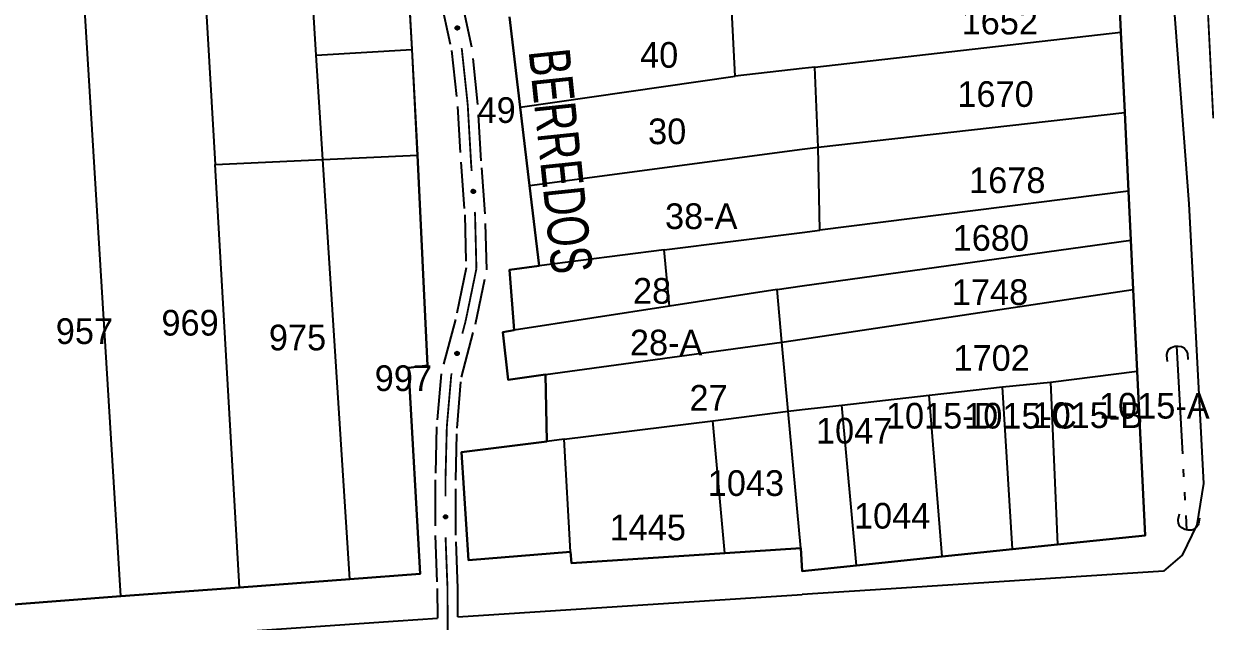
# Model space of a CAD drawing. Extents: x 201225 to 202591, y 4854937 to 4856079.
# Drawn here: x 202242.7 to 202358.3, y 4855594.3 to 4855652.4 of the extents above; entities that cross this region are included whole.
import ezdxf
from ezdxf.enums import TextEntityAlignment as Align

# ---------------------------------------------------------------- set-up
doc = ezdxf.new("R2010")
doc.units = 0
doc.header["$LTSCALE"] = 1.5
doc.header["$MEASUREMENT"] = 0
doc.linetypes.add('TRACO_05', pattern=[11, 7, -1, 0.5, -1, 0.5, -1])
doc.linetypes.add('TRACO_25', pattern=[8, 3, -1, 1, -1, 1, -1])
for name, color, linetype in [('CD_MALHA_LOTES', 7, 'CONTINUOUS'), ('HD-VALAS-DRENOS', 170, 'CONTINUOUS'), ('RU-QUADRA', 210, 'CONTINUOUS'), ('SV-BUEIRO-VALA', 7, 'CONTINUOUS'), ('SV-EIXO-RUA-N-PAV', 6, 'CONTINUOUS'), ('SV-EIXO-RUA-PAV', 20, 'CONTINUOUS'), ('SV-RUA-NAO-PAV', 7, 'CONTINUOUS'), ('SV-RUA-PAVIM', 7, 'CONTINUOUS'), ('SV-TXT-RUA-N-PAV', 7, 'CONTINUOUS'), ('Th_NmrPort', 7, 'CONTINUOUS')]:
    doc.layers.add(name, color=color, linetype=linetype)
doc.styles.add('ARIAL', font='ARIAL.SHX')

# ---------------------------------------------------------------- blocks, each defined once
blk = doc.blocks.new('COD120', base_point=(202325.86, 4856054.02))
at = {"layer": 'SV-BUEIRO-VALA'}
blk.add_lwpolyline([(202324.86, 4856052.62), (202324.86, 4856053.203333), (202324.86, 4856053.290833), (202324.943333, 4856053.524167), (202325.11, 4856053.786667), (202325.36, 4856053.9325), (202325.693333, 4856054.02), (202326.026667, 4856054.02), (202326.36, 4856053.9325), (202326.61, 4856053.786667), (202326.776667, 4856053.524167), (202326.86, 4856053.290833), (202326.86, 4856053.203333), (202326.86, 4856052.62)], dxfattribs=at)

msp = doc.modelspace()

# ---------------------------------------------------------------- linework, layer by layer
at = {"layer": 'CD_MALHA_LOTES', "linetype": 'Continuous', "flags": 128}
for points in [[(202252.21, 4855596.71), (202248.15, 4855662.8)], [(202259.95, 4855663.24), (202261.38, 4855638.74)], [(202271.24, 4855649.4), (202270.54, 4855660.45)], [(202279.93, 4855661.19), (202280.54, 4855649.95)], [(202349.32, 4855657.46), (202349.6, 4855651.62)], [(202312.03, 4855647.35), (202311.66, 4855654.32)], [(202291.1, 4855644.33), (202290.07, 4855653.1)], [(202319.78, 4855648.23), (202349.6, 4855651.62)], [(202349.6, 4855651.62), (202349.97, 4855643.8)], [(202271.24, 4855649.4), (202280.54, 4855649.95)], [(202280.54, 4855649.95), (202281.09, 4855639.65)], [(202271.89, 4855639.22), (202271.24, 4855649.4)], [(202318.57, 4855648.09), (202312.03, 4855647.35)], [(202319.78, 4855648.23), (202318.57, 4855648.09)], [(202320.13, 4855640.42), (202319.78, 4855648.23)], [(202291.1, 4855644.33), (202312.03, 4855647.35)], [(202292.01, 4855636.69), (202291.1, 4855644.33)], [(202320.13, 4855640.42), (202349.97, 4855643.8)], [(202349.97, 4855643.8), (202350.34, 4855636.14)], [(202271.89, 4855639.22), (202281.09, 4855639.65)], [(202281.09, 4855639.65), (202282.06, 4855619.17)], [(202292.01, 4855636.69), (202318.57, 4855640.22)], [(202318.57, 4855640.22), (202320.13, 4855640.42)], [(202320.26, 4855632.34), (202320.13, 4855640.42)], [(202261.38, 4855638.74), (202271.89, 4855639.22)], [(202263.77, 4855597.58), (202261.38, 4855638.74)], [(202274.49, 4855598.39), (202271.89, 4855639.22)], [(202292.93, 4855628.89), (202292.01, 4855636.69)], [(202350.34, 4855636.14), (202320.26, 4855632.34)], [(202350.34, 4855636.14), (202350.57, 4855631.38)], [(202305.11, 4855630.43), (202318.57, 4855632.13)], [(202318.57, 4855632.13), (202320.26, 4855632.34)], [(202318.57, 4855626.92), (202350.57, 4855631.38)], [(202350.57, 4855631.38), (202350.8, 4855626.59)], [(202305.11, 4855630.43), (202292.93, 4855628.89)], [(202305.62, 4855624.96), (202305.11, 4855630.43)], [(202290.06, 4855628.5), (202292.93, 4855628.89)], [(202290.52, 4855622.63), (202290.06, 4855628.5)], [(202316.13, 4855626.58), (202305.62, 4855624.96)], [(202316.13, 4855626.58), (202318.57, 4855626.92)], [(202316.59, 4855621.45), (202316.13, 4855626.58)], [(202318.57, 4855621.75), (202350.8, 4855626.59)], [(202350.8, 4855626.59), (202351.18, 4855618.61)], [(202305.62, 4855624.96), (202290.52, 4855622.63)], [(202289.4, 4855622.43), (202290.52, 4855622.63)], [(202289.94, 4855617.79), (202289.4, 4855622.43)], [(202293.56, 4855618.29), (202316.59, 4855621.45)], [(202316.59, 4855621.45), (202318.57, 4855621.75)], [(202317.2, 4855614.73), (202316.59, 4855621.45)], [(202282.06, 4855619.17), (202280.21, 4855618.94)], [(202280.21, 4855618.94), (202281.37, 4855598.91)], [(202342.73, 4855617.54), (202351.18, 4855618.61)], [(202351.18, 4855618.61), (202351.95, 4855602.64)], [(202293.56, 4855618.29), (202289.94, 4855617.79)], [(202293.69, 4855611.77), (202293.56, 4855618.29)], [(202338.07, 4855617.11), (202342.73, 4855617.54)], [(202342.73, 4855617.54), (202343.43, 4855601.75)], [(202322.42, 4855615.33), (202330.93, 4855616.3)], [(202330.93, 4855616.3), (202338.07, 4855617.11)], [(202332.2, 4855600.58), (202330.93, 4855616.3)], [(202339.04, 4855601.3), (202338.07, 4855617.11)], [(202318.57, 4855614.89), (202322.42, 4855615.33)], [(202323.86, 4855599.71), (202322.42, 4855615.33)], [(202309.84, 4855613.8), (202317.2, 4855614.73)], [(202317.2, 4855614.73), (202318.57, 4855614.89)], [(202318.41, 4855601.39), (202317.2, 4855614.73)], [(202295.39, 4855611.99), (202309.84, 4855613.8)], [(202311.02, 4855600.92), (202309.84, 4855613.8)], [(202285.38, 4855610.73), (202293.69, 4855611.77)], [(202295.39, 4855611.99), (202293.69, 4855611.77)], [(202296, 4855601.03), (202295.39, 4855611.99)], [(202286.07, 4855600.24), (202285.38, 4855610.73)], [(202351.95, 4855602.64), (202343.43, 4855601.75)], [(202318.41, 4855601.39), (202311.02, 4855600.92)], [(202318.55, 4855599.16), (202318.41, 4855601.39)], [(202339.04, 4855601.3), (202332.2, 4855600.58)], [(202343.43, 4855601.75), (202339.04, 4855601.3)], [(202296, 4855601.03), (202286.07, 4855600.24)], [(202296.08, 4855599.95), (202296, 4855601.03)], [(202311.02, 4855600.92), (202296.08, 4855599.95)], [(202332.2, 4855600.58), (202323.86, 4855599.71)], [(202281.37, 4855598.91), (202274.49, 4855598.39)], [(202318.57, 4855599.16), (202318.55, 4855599.16)], [(202323.86, 4855599.71), (202318.57, 4855599.16)], [(202274.49, 4855598.39), (202263.77, 4855597.58)], [(202252.21, 4855596.71), (202241.71, 4855595.92)], [(202263.77, 4855597.58), (202252.21, 4855596.71)]]:
    msp.add_lwpolyline(points, dxfattribs=at)
at = {"layer": 'HD-VALAS-DRENOS', "linetype": 'TRACO_05'}
msp.add_polyline3d([(202355, 4855621.06, 4.03), (202355.99, 4855603.17, 4.12)], dxfattribs=at)
at = {"layer": 'RU-QUADRA', "linetype": 'Continuous', "flags": 128}
for points in [[(202241.71, 4855595.92), (202252.21, 4855596.71), (202263.77, 4855597.58), (202274.49, 4855598.39), (202281.37, 4855598.91), (202280.21, 4855618.94), (202282.06, 4855619.17), (202281.09, 4855639.65), (202280.58, 4855649.95), (202279.93, 4855661.19)], [(202290.07, 4855653.1), (202291.1, 4855644.33), (202292.01, 4855636.69), (202292.93, 4855628.89), (202290.06, 4855628.5), (202290.52, 4855622.63), (202289.4, 4855622.43), (202289.94, 4855617.79), (202293.56, 4855618.29), (202293.69, 4855611.77), (202285.38, 4855610.73), (202286.07, 4855600.24), (202296, 4855601.03), (202296.08, 4855599.95), (202311.02, 4855600.92), (202318.41, 4855601.39), (202318.55, 4855599.16), (202318.57, 4855599.16), (202323.86, 4855599.71), (202332.2, 4855600.58), (202339.04, 4855601.3), (202343.43, 4855601.75), (202351.95, 4855602.64), (202351.18, 4855618.61), (202350.8, 4855626.59), (202350.57, 4855631.38), (202350.34, 4855636.14), (202349.97, 4855643.8), (202349.6, 4855651.62), (202349.32, 4855657.46)]]:
    msp.add_lwpolyline(points, dxfattribs=at)
at = {"layer": 'SV-EIXO-RUA-N-PAV'}
for points in [[(202285.04, 4855652.19), (202285.08, 4855652.16), (202285.12, 4855652.13), (202285.13, 4855652.1), (202285.14, 4855652.07), (202285.15, 4855652.03), (202285.14, 4855652), (202285.13, 4855651.96), (202285.11, 4855651.92), (202285.07, 4855651.89), (202285.04, 4855651.87), (202285.01, 4855651.86), (202284.97, 4855651.85), (202284.93, 4855651.86), (202284.89, 4855651.87), (202284.85, 4855651.9), (202284.82, 4855651.93), (202284.81, 4855651.96), (202284.8, 4855651.99), (202284.79, 4855652.03), (202284.8, 4855652.06), (202284.81, 4855652.1), (202284.84, 4855652.15), (202284.87, 4855652.18), (202284.9, 4855652.19), (202284.93, 4855652.2), (202284.97, 4855652.21), (202285, 4855652.21), (202285.04, 4855652.19)], [(202286.62, 4855636.27), (202286.66, 4855636.24), (202286.69, 4855636.21), (202286.7, 4855636.17), (202286.71, 4855636.14), (202286.71, 4855636.1), (202286.7, 4855636.07), (202286.68, 4855636.03), (202286.65, 4855635.99), (202286.61, 4855635.97), (202286.58, 4855635.95), (202286.54, 4855635.95), (202286.51, 4855635.95), (202286.47, 4855635.96), (202286.43, 4855635.98), (202286.4, 4855636.01), (202286.37, 4855636.04), (202286.36, 4855636.08), (202286.35, 4855636.11), (202286.35, 4855636.15), (202286.36, 4855636.18), (202286.38, 4855636.22), (202286.41, 4855636.26), (202286.45, 4855636.28), (202286.48, 4855636.3), (202286.52, 4855636.3), (202286.55, 4855636.3), (202286.59, 4855636.29), (202286.62, 4855636.27)], [(202285.09, 4855620.46), (202285.11, 4855620.42), (202285.13, 4855620.37), (202285.13, 4855620.34), (202285.12, 4855620.3), (202285.11, 4855620.27), (202285.09, 4855620.24), (202285.06, 4855620.21), (202285.02, 4855620.18), (202284.98, 4855620.17), (202284.94, 4855620.17), (202284.9, 4855620.18), (202284.87, 4855620.19), (202284.84, 4855620.21), (202284.81, 4855620.24), (202284.79, 4855620.28), (202284.77, 4855620.32), (202284.77, 4855620.36), (202284.78, 4855620.39), (202284.79, 4855620.43), (202284.81, 4855620.46), (202284.84, 4855620.49), (202284.88, 4855620.51), (202284.92, 4855620.52), (202284.96, 4855620.53), (202284.99, 4855620.52), (202285.03, 4855620.51), (202285.06, 4855620.49), (202285.09, 4855620.46)], [(202283.93, 4855604.58), (202283.97, 4855604.55), (202283.99, 4855604.51), (202284, 4855604.48), (202284, 4855604.44), (202284, 4855604.41), (202283.99, 4855604.37), (202283.97, 4855604.34), (202283.93, 4855604.3), (202283.89, 4855604.28), (202283.86, 4855604.27), (202283.82, 4855604.27), (202283.79, 4855604.27), (202283.75, 4855604.28), (202283.72, 4855604.3), (202283.68, 4855604.34), (202283.66, 4855604.37), (202283.65, 4855604.41), (202283.65, 4855604.44), (202283.65, 4855604.48), (202283.66, 4855604.51), (202283.68, 4855604.55), (202283.72, 4855604.58), (202283.75, 4855604.61), (202283.79, 4855604.62), (202283.82, 4855604.62), (202283.86, 4855604.62), (202283.89, 4855604.61), (202283.93, 4855604.58)]]:
    msp.add_lwpolyline(points, close=True, dxfattribs=at)
for points in [[(202284.79, 4855652.03), (202284.82, 4855651.93)], [(202284.8, 4855652.06), (202284.85, 4855651.9)], [(202284.8, 4855652.04), (202284.84, 4855651.92)], [(202284.81, 4855652.1), (202284.89, 4855651.87)], [(202284.81, 4855652.08), (202284.87, 4855651.89)], [(202284.82, 4855652.12), (202284.91, 4855651.87)], [(202284.84, 4855652.15), (202284.93, 4855651.86)], [(202284.85, 4855652.16), (202284.95, 4855651.86)], [(202284.87, 4855652.18), (202284.97, 4855651.85)], [(202284.88, 4855652.18), (202284.99, 4855651.86)], [(202284.9, 4855652.19), (202285.01, 4855651.86)], [(202284.91, 4855652.19), (202285.02, 4855651.86)], [(202284.93, 4855652.2), (202285.04, 4855651.87)], [(202284.95, 4855652.2), (202285.06, 4855651.88)], [(202284.97, 4855652.21), (202285.07, 4855651.89)], [(202284.99, 4855652.2), (202285.09, 4855651.91)], [(202285, 4855652.21), (202285.11, 4855651.92)], [(202285.02, 4855652.2), (202285.12, 4855651.94)], [(202285.04, 4855652.19), (202285.13, 4855651.96)], [(202285.07, 4855652.18), (202285.13, 4855651.98)], [(202285.08, 4855652.16), (202285.14, 4855652)], [(202285.1, 4855652.15), (202285.14, 4855652.02)], [(202285.12, 4855652.13), (202285.15, 4855652.03)], [(202286.35, 4855636.15), (202286.37, 4855636.04)], [(202286.36, 4855636.18), (202286.4, 4855636.01)], [(202286.36, 4855636.16), (202286.38, 4855636.03)], [(202286.37, 4855636.2), (202286.41, 4855636)], [(202286.38, 4855636.22), (202286.43, 4855635.98)], [(202286.4, 4855636.24), (202286.45, 4855635.97)], [(202286.41, 4855636.26), (202286.47, 4855635.96)], [(202286.43, 4855636.27), (202286.49, 4855635.96)], [(202286.45, 4855636.28), (202286.51, 4855635.95)], [(202286.46, 4855636.29), (202286.52, 4855635.95)], [(202286.48, 4855636.3), (202286.54, 4855635.95)], [(202286.5, 4855636.3), (202286.56, 4855635.95)], [(202286.52, 4855636.3), (202286.58, 4855635.95)], [(202286.53, 4855636.3), (202286.6, 4855635.97)], [(202286.55, 4855636.3), (202286.61, 4855635.97)], [(202286.57, 4855636.29), (202286.63, 4855635.99)], [(202286.59, 4855636.29), (202286.65, 4855635.99)], [(202286.6, 4855636.28), (202286.66, 4855636.02)], [(202286.62, 4855636.27), (202286.68, 4855636.03)], [(202286.64, 4855636.26), (202286.69, 4855636.06)], [(202286.66, 4855636.24), (202286.7, 4855636.07)], [(202286.68, 4855636.22), (202286.7, 4855636.1)], [(202286.69, 4855636.21), (202286.71, 4855636.1)], [(202284.79, 4855620.43), (202284.77, 4855620.32)], [(202284.8, 4855620.44), (202284.78, 4855620.31)], [(202284.81, 4855620.46), (202284.79, 4855620.28)], [(202284.83, 4855620.47), (202284.8, 4855620.27)], [(202284.84, 4855620.49), (202284.81, 4855620.24)], [(202284.86, 4855620.5), (202284.83, 4855620.23)], [(202284.88, 4855620.51), (202284.84, 4855620.21)], [(202284.9, 4855620.52), (202284.86, 4855620.2)], [(202284.92, 4855620.52), (202284.87, 4855620.19)], [(202284.94, 4855620.52), (202284.89, 4855620.19)], [(202284.96, 4855620.53), (202284.9, 4855620.18)], [(202284.98, 4855620.52), (202284.92, 4855620.18)], [(202284.99, 4855620.52), (202284.94, 4855620.17)], [(202285.01, 4855620.51), (202284.96, 4855620.18)], [(202285.03, 4855620.51), (202284.98, 4855620.17)], [(202285.04, 4855620.49), (202285, 4855620.18)], [(202285.06, 4855620.49), (202285.02, 4855620.18)], [(202285.07, 4855620.47), (202285.04, 4855620.2)], [(202285.09, 4855620.46), (202285.06, 4855620.21)], [(202285.1, 4855620.43), (202285.08, 4855620.23)], [(202285.11, 4855620.42), (202285.09, 4855620.24)], [(202285.12, 4855620.39), (202285.1, 4855620.26)], [(202285.13, 4855620.37), (202285.11, 4855620.27)], [(202283.79, 4855604.62), (202283.82, 4855604.27)], [(202283.82, 4855604.62), (202283.86, 4855604.27)], [(202283.86, 4855604.62), (202283.89, 4855604.28)], [(202283.65, 4855604.48), (202283.66, 4855604.37)], [(202283.66, 4855604.51), (202283.68, 4855604.34)], [(202283.66, 4855604.49), (202283.67, 4855604.36)], [(202283.67, 4855604.53), (202283.7, 4855604.33)], [(202283.68, 4855604.55), (202283.72, 4855604.3)], [(202283.7, 4855604.56), (202283.73, 4855604.29)], [(202283.72, 4855604.58), (202283.75, 4855604.28)], [(202283.73, 4855604.59), (202283.77, 4855604.28)], [(202283.75, 4855604.61), (202283.79, 4855604.27)], [(202283.77, 4855604.61), (202283.81, 4855604.27)], [(202283.81, 4855604.61), (202283.84, 4855604.27)], [(202283.84, 4855604.61), (202283.88, 4855604.28)], [(202283.88, 4855604.61), (202283.91, 4855604.3)], [(202283.89, 4855604.61), (202283.93, 4855604.3)], [(202283.91, 4855604.59), (202283.95, 4855604.32)], [(202283.93, 4855604.58), (202283.97, 4855604.34)], [(202283.95, 4855604.56), (202283.98, 4855604.36)], [(202283.97, 4855604.55), (202283.99, 4855604.37)], [(202283.98, 4855604.53), (202283.99, 4855604.4)], [(202283.99, 4855604.51), (202284, 4855604.41)]]:
    msp.add_lwpolyline(points, dxfattribs=at)
at = {"layer": 'SV-EIXO-RUA-N-PAV', "const_width": 0.18}
for points in [[(202285.39, 4855650.07), (202285.41, 4855649.99)], [(202285.41, 4855649.99), (202285.93, 4855645.1)], [(202285.93, 4855645.1), (202285.99, 4855644.49)], [(202285.99, 4855644.49), (202286.3, 4855639.11)], [(202286.3, 4855639.11), (202286.3, 4855639.03)], [(202286.3, 4855639.03), (202286.37, 4855638.12)], [(202286.68, 4855634.13), (202286.7, 4855633.89)], [(202286.7, 4855633.89), (202286.82, 4855629.13)], [(202286.82, 4855629.13), (202286.83, 4855628.59)], [(202286.83, 4855628.59), (202285.93, 4855624.22)], [(202285.93, 4855624.22), (202285.76, 4855623.42)], [(202285.76, 4855623.42), (202285.46, 4855622.28)], [(202284.43, 4855618.41), (202284.38, 4855618.21)], [(202284.38, 4855618.21), (202283.97, 4855613.44)], [(202283.95, 4855613.15), (202283.83, 4855608.44)], [(202283.97, 4855613.44), (202283.95, 4855613.15)], [(202283.83, 4855608.44), (202283.82, 4855608.05)], [(202283.82, 4855608.05), (202283.82, 4855606.44)], [(202283.83, 4855602.44), (202283.98, 4855598.44)], [(202283.98, 4855598.44), (202284.02, 4855597.49)], [(202284.02, 4855597.49), (202284.04, 4855590.44)]]:
    msp.add_lwpolyline(points, dxfattribs=at)
at = {"layer": 'SV-EIXO-RUA-PAV', "const_width": 0.18}
msp.add_lwpolyline([(202358.59, 4855643.23), (202357.99, 4855655.21)], dxfattribs=at)
at = {"layer": 'SV-RUA-NAO-PAV', "linetype": 'TRACO_25'}
for points in [[(202283.33, 4855654.85, 8.03), (202284.42, 4855649.84, 8.54), (202284.99, 4855644.4, 8.62), (202285.31, 4855638.96, 8.4), (202285.7, 4855633.83, 8.32), (202285.83, 4855628.68, 8.32), (202284.79, 4855623.65, 8.4), (202283.39, 4855618.38, 8.45), (202282.95, 4855613.2, 8.45), (202282.82, 4855608.06, 8.18), (202282.82, 4855602.62, 8), (202283.02, 4855597.47, 8), (202283.03, 4855594.58, 8)], [(202285.03, 4855594.71, 8), (202285.02, 4855597.51, 8), (202284.82, 4855602.66, 8), (202284.82, 4855608.03, 8.18), (202284.95, 4855613.09, 8.45), (202285.37, 4855618.03, 8.45), (202286.74, 4855623.19, 8.4), (202287.84, 4855628.5, 8.32), (202287.7, 4855633.94, 8.32), (202287.3, 4855639.09, 8.4), (202286.98, 4855644.57, 8.62), (202286.4, 4855650.15, 8.54), (202285.29, 4855655.24, 8.03)]]:
    msp.add_polyline3d(points, dxfattribs=at)
at = {"layer": 'SV-RUA-PAVIM', "linetype": 'Continuous'}
for points in [[(202318.56, 4855819.47, 8.39), (202326.84, 4855819.85, 8.39), (202336.45, 4855820.32, 8.39), (202340.48, 4855818.07, 8.38), (202341.74, 4855813.31, 8.24), (202342.35, 4855809.66, 7.96), (202344.42, 4855776.05, 6.71), (202346.33, 4855749.41, 6.71), (202348.73, 4855716.59, 5.26), (202351.73, 4855694.04, 4.84), (202356.22, 4855634.9, 4.19), (202357.64, 4855607.68, 4.69), (202356.98, 4855603.68, 4.8), (202355.56, 4855600.7, 4.97), (202353.75, 4855599.15, 4.88)], [(202318.56, 4855819.47, 8.39), (202273.24, 4855817.3, 8.22), (202176.81, 4855810.64, 9.78), (202137.47, 4855808.32, 10.76), (202134.74, 4855807.45, 10.88), (202133.62, 4855805.23, 10.93), (202137.29, 4855747.77, 10.87), (202142.06, 4855675.12, 10.01), (202147.04, 4855591.98, 8.76), (202148.2, 4855587.12, 8.56), (202150.56, 4855585.45, 8.54), (202204.39, 4855589.18, 8.51), (202279.22, 4855594.33, 7.02), (202283.03, 4855594.58, 7.02)], [(202353.75, 4855599.15, 4.87), (202328.24, 4855597.5, 4.87), (202318.55, 4855596.88, 7.02)], [(202285.03, 4855594.71, 7.02), (202318.55, 4855596.88, 7.02)]]:
    msp.add_polyline3d(points, dxfattribs=at)

# ---------------------------------------------------------------- block references
at = {"layer": 'SV-BUEIRO-VALA'}
for p, rotation in [((202355, 4855621.06, 4.03), 5), ((202355.99, 4855603.17, 4.12), 168)]:
    msp.add_blockref('COD120', p, dxfattribs=dict(at, rotation=rotation))

# ---------------------------------------------------------------- texts
at = {"layer": 'SV-TXT-RUA-N-PAV', "style": 'ARIAL', "width": 0.7}
msp.add_text('BERREDOS', height=4, rotation=276, dxfattribs=at).set_placement((202291.91, 4855649.78))
at = {"layer": 'Th_NmrPort', "color": 1}
for s, p in [('1652', (202334.08, 4855652.65)), ('40', (202302.77, 4855649.41)), ('1670', (202333.67, 4855645.6)), ('49', (202286.94, 4855644.04)), ('30', (202303.55, 4855641.97)), ('1678', (202334.81, 4855637.21)), ('38-A', (202305.2, 4855633.71)), ('1680', (202333.21, 4855631.59)), ('28', (202302.08, 4855626.44)), ('1748', (202333.13, 4855626.32)), ('969', (202256.16, 4855623.34)), ('957', (202245.87, 4855622.52)), ('975', (202266.62, 4855621.9)), ('28-A', (202301.78, 4855621.41)), ('1702', (202333.29, 4855619.91)), ('997', (202276.93, 4855617.94)), ('27', (202307.58, 4855616.03)), ('1015-A', (202347.46, 4855615.26)), ('1015-D', (202326.71, 4855614.29)), ('1015-C', (202334.33, 4855614.29)), ('1015-B', (202340.98, 4855614.34)), ('1047', (202319.9, 4855612.83)), ('1043', (202309.36, 4855607.73)), ('1044', (202323.6, 4855604.55)), ('1445', (202299.8, 4855603.41))]:
    msp.add_text(s, height=2.5, dxfattribs=at).set_placement(p, align=Align.MIDDLE_LEFT)

doc.saveas('drawing.dxf')
